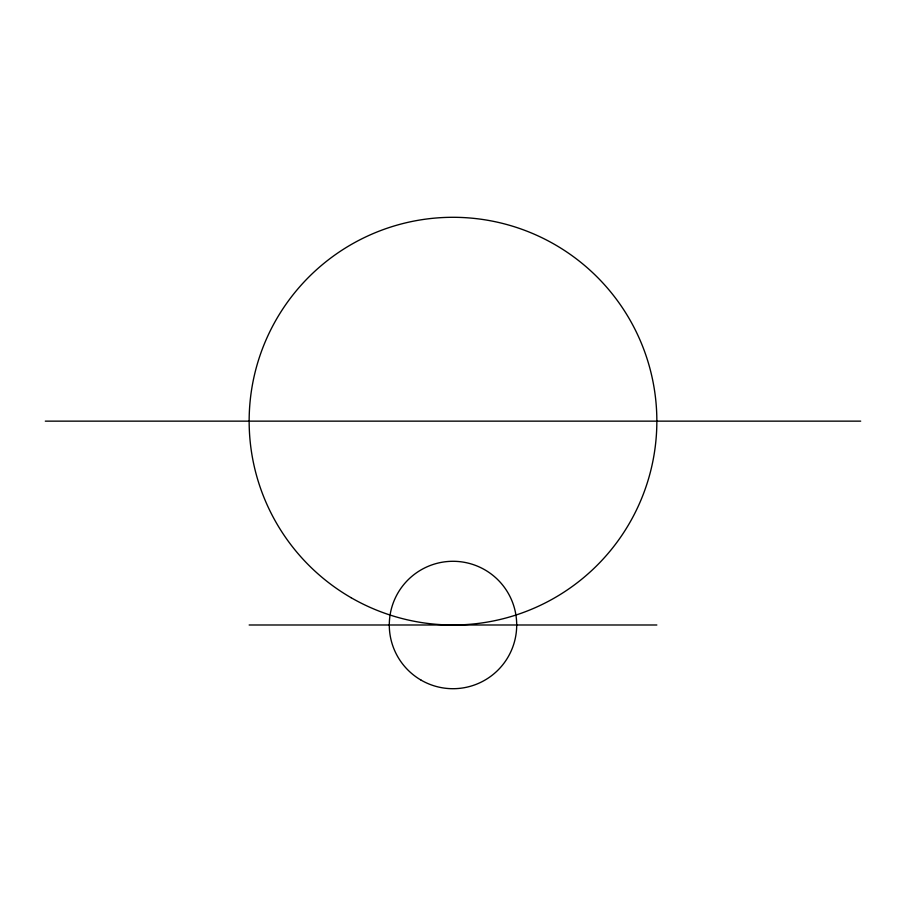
<?xml version="1.0" encoding="UTF-8"?>
<svg xmlns="http://www.w3.org/2000/svg" width="906" height="906" viewBox="0 0 906 906"><rect width="100%" height="100%" fill="white"/><g stroke="black" fill="none" stroke-linecap="round" stroke-linejoin="round"><path stroke-width="1.36" d="M45.3 421.143L860.7 421.143M249.15 624.993L656.85 624.993M421.143 680.168A63.703 63.703 0 0 0 516.703 624.993A63.703 63.703 0 0 0 421.143 569.829A63.703 63.703 0 0 0 421.143 680.168M351.075 597.688A203.85 203.85 0 0 0 656.85 421.143A203.85 203.85 0 0 0 351.075 244.609A203.85 203.85 0 0 0 351.075 597.688"/></g></svg>
